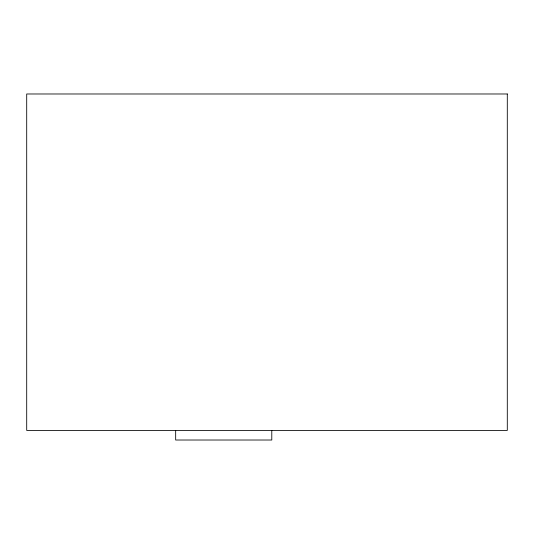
<?xml version="1.0" encoding="UTF-8"?>
<svg xmlns="http://www.w3.org/2000/svg" width="534" height="534" viewBox="0 0 534 534"><rect width="100%" height="100%" fill="white"/><g stroke="black" fill="none" stroke-linecap="round" stroke-linejoin="round"><path stroke-width="0.8" d="M271.786 430.404L271.786 440.016L175.666 440.016L175.666 430.404M507.3 93.984L26.7 93.984L26.7 430.404L507.3 430.404L507.3 93.984"/></g></svg>
